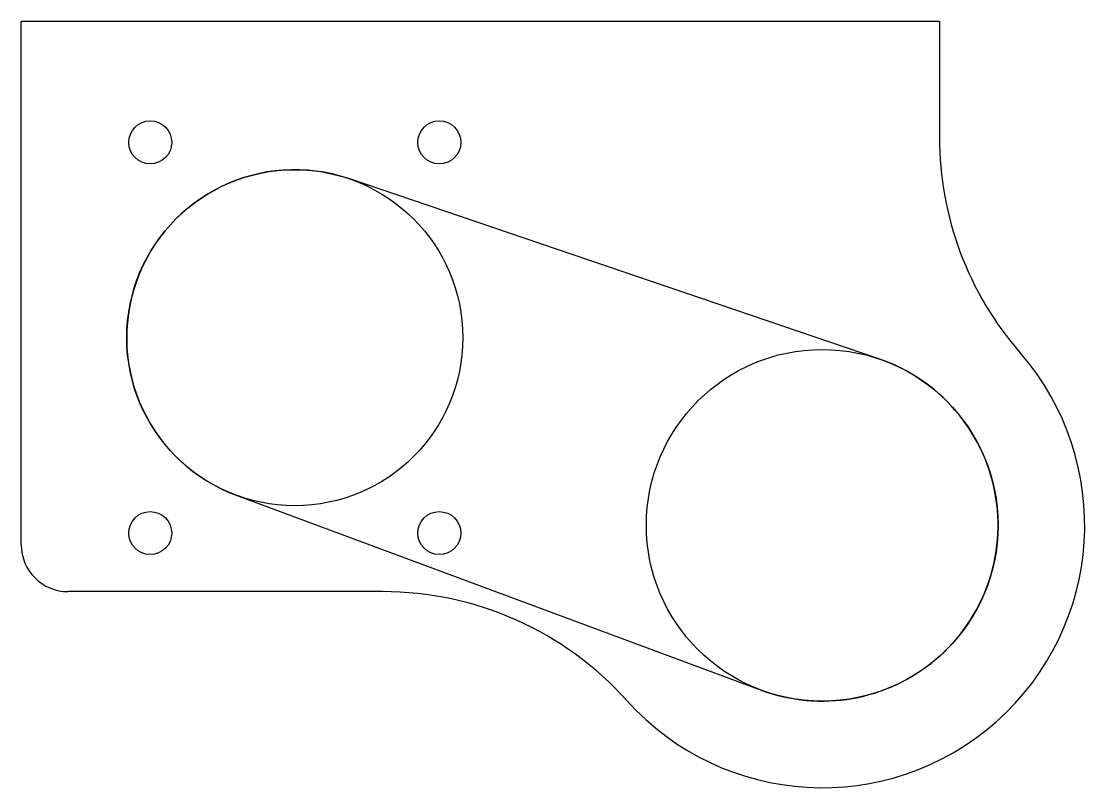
# Model space of a CAD drawing. Header units: millimetres. Extents: x 0 to 136, y -98 to 0.
import ezdxf

# ---------------------------------------------------------------- set-up
doc = ezdxf.new("R2010")
doc.units = ezdxf.units.MM
for name, color, linetype, lineweight, true_color in [('contournage_ext', 7, 'Continuous', 25, 0x000000), ('poche_poussiere', 4, 'Continuous', 25, 0x00ffff), ('trou_aspi', 7, 'Continuous', 25, 0x000000), ('trou_kress', 7, 'Continuous', 25, 0x000000), ('trous', 7, 'Continuous', 25, 0x000000)]:
    doc.layers.add(name, color=color, linetype=linetype, lineweight=lineweight, true_color=true_color)

msp = doc.modelspace()

# ---------------------------------------------------------------- linework, layer by layer
at = {"layer": 'contournage_ext'}
for p, q in [((0, 0), (117.5, 0)), ((0, -67), (0, 0)), ((117.5, 0), (117.5, -14.85)), ((46.25, -73), (6, -73))]:
    msp.add_line(p, q, dxfattribs=at)
for centre, radius, start, end in [((159.5, -14.85), 42, 180, 221.0587), ((102.5, -64.5), 33.59, 221.9167, 41.0587), ((6, -67), 6, 180, 270), ((46.25, -115), 42, 41.9167, 90)]:
    msp.add_arc(centre, radius, start, end, dxfattribs=at)
at = {"layer": 'poche_poussiere'}
for p, q in [((109.74, -43.2), (41.92, -20.14)), ((27.52, -60.66), (94.67, -85.59))]:
    msp.add_line(p, q, dxfattribs=at)
for centre, radius, start, end in [((35, -40.5), 21.5, 71.2267, 249.6271), ((102.5, -64.5), 22.5, 249.6271, 71.2267)]:
    msp.add_arc(centre, radius, start, end, dxfattribs=at)
at = {"layer": 'trou_aspi'}
msp.add_circle((102.5, -64.5), 22.5, dxfattribs=at)
at = {"layer": 'trou_kress'}
msp.add_circle((35, -40.5), 21.5, dxfattribs=at)
at = {"layer": 'trous'}
for centre in [(16.5, -15.5), (53.5, -15.5), (16.5, -65.5), (53.5, -65.5)]:
    msp.add_circle(centre, 2.75, dxfattribs=at)

doc.saveas('drawing.dxf')
